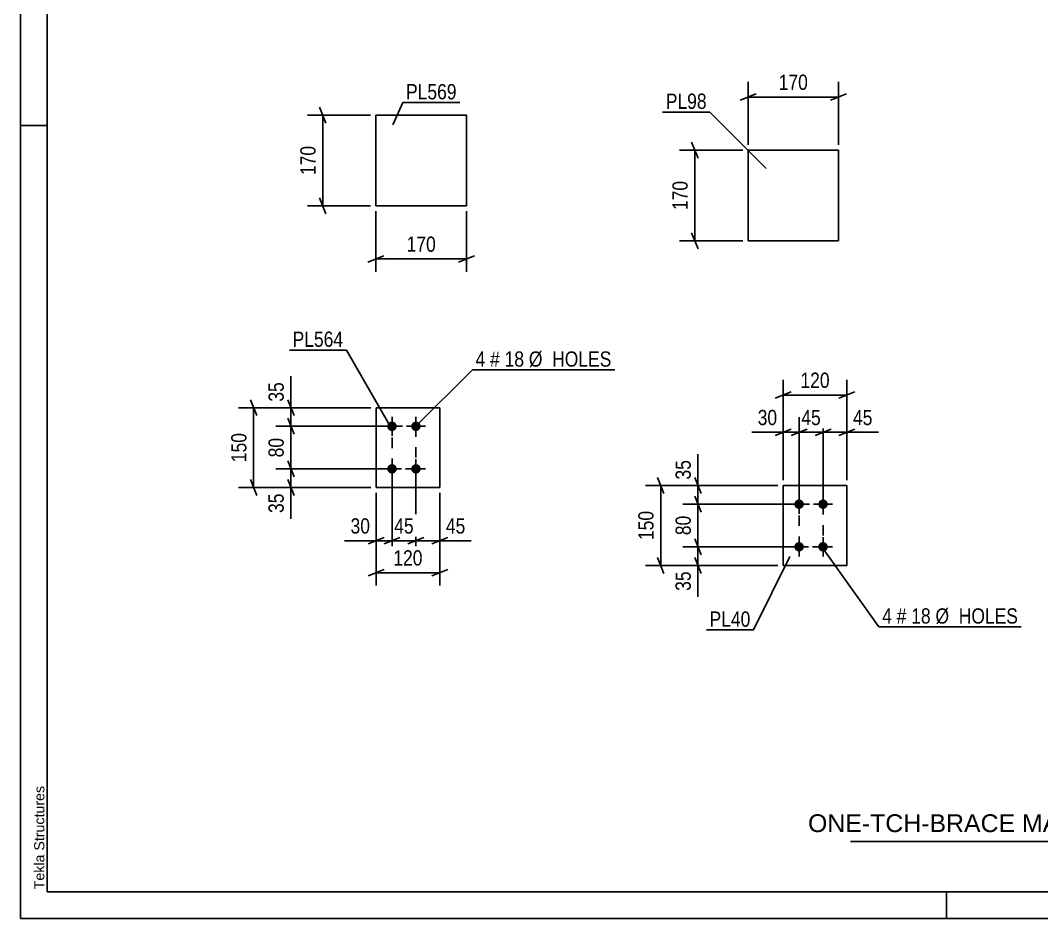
# Model space of a CAD drawing. Header units: millimetres. Extents: x 0 to 594, y 0 to 420.
# Drawn here: x 0 to 191.9, y 0 to 168.7 of the extents above; entities that cross this region are included whole.
import ezdxf

# ---------------------------------------------------------------- set-up
doc = ezdxf.new("R2010")
doc.units = ezdxf.units.MM
doc.linetypes.add('DXK_LINE_DOT2', pattern=[3.9198, 1.9599, -1.9599])
doc.styles.add('Arial', font='ARIAL.TTF', dxfattribs={"height": 0.2})
doc.styles.add('Arial Narrow', font='ARIALN.TTF', dxfattribs={"height": 0.2})

# ---------------------------------------------------------------- blocks, each defined once
blk = doc.blocks.new('Unknown-580874430-1129')
at = {"color": 5, "linetype": 'Continuous'}
for p, q in [((0, 420), (0, 0)), ((5, 415), (5, 5)), ((5, 149), (0, 149)), ((5, 5), (589, 5)), ((174, 0), (174, 5)), ((0, 0), (594, 0))]:
    blk.add_line(p, q, dxfattribs=at)
at = {"color": 174, "linetype": 'Continuous', "style": 'Arial'}
blk.add_text('Tekla Structures', height=1.9102, rotation=90, dxfattribs=at).set_placement((4.5, 5.5))
blk = doc.blocks.new('Part-580874430-6656 - 6655')
at = {"color": 2, "linetype": 'Continuous'}
for p, q in [((136.72, 144.34), (153.72, 144.34)), ((136.72, 127.34), (136.72, 144.34)), ((153.72, 144.34), (153.72, 127.34)), ((153.72, 127.34), (136.72, 127.34))]:
    blk.add_line(p, q, dxfattribs=at)
blk = doc.blocks.new('Part-580874430-6647 - 6646')
at = {"color": 2, "linetype": 'Continuous'}
for p, q in [((143.31, 81.35), (143.31, 66.35)), ((143.31, 81.35), (155.31, 81.35)), ((155.31, 81.35), (155.31, 66.35)), ((143.31, 66.35), (155.31, 66.35))]:
    blk.add_line(p, q, dxfattribs=at)
blk = doc.blocks.new('Bolt-580874430-6648 - 6646')
at = {"linetype": 'Continuous'}
for points in [[(146.31, 76.95, -1), (146.31, 78.75, -1)], [(150.81, 76.95, -1), (150.81, 78.75, -1)], [(146.31, 68.95, -1), (146.31, 70.75, -1)], [(150.81, 68.95, -1), (150.81, 70.75, -1)]]:
    blk.add_hatch(color=1, dxfattribs=at).paths.add_polyline_path(points)
at = {"color": 1, "linetype": 'Continuous'}
for p, q in [((146.31, 76.05), (146.31, 79.65)), ((150.81, 76.05), (150.81, 79.65)), ((148.11, 77.85), (144.51, 77.85)), ((152.61, 77.85), (149.01, 77.85)), ((146.31, 68.05), (146.31, 71.65)), ((150.81, 68.05), (150.81, 71.65)), ((148.11, 69.85), (144.51, 69.85)), ((152.61, 69.85), (149.01, 69.85))]:
    blk.add_line(p, q, dxfattribs=at)
blk = doc.blocks.new('Part-580874430-5358 - 5356')
at = {"color": 2, "linetype": 'Continuous'}
for p, q in [((66.82, 95.98), (66.82, 80.98)), ((78.82, 95.98), (66.82, 95.98)), ((78.82, 80.98), (78.82, 95.98)), ((66.82, 80.98), (78.82, 80.98))]:
    blk.add_line(p, q, dxfattribs=at)
blk = doc.blocks.new('Bolt-580874430-5359 - 5356')
at = {"linetype": 'Continuous'}
for points in [[(69.82, 91.58, -1), (69.82, 93.38, -1)], [(74.32, 91.58, -1), (74.32, 93.38, -1)], [(69.82, 83.58, -1), (69.82, 85.38, -1)], [(74.32, 83.58, -1), (74.32, 85.38, -1)]]:
    blk.add_hatch(color=1, dxfattribs=at).paths.add_polyline_path(points)
at = {"color": 1, "linetype": 'Continuous'}
for p, q in [((69.82, 90.68), (69.82, 94.28)), ((74.32, 90.68), (74.32, 94.28)), ((71.62, 92.48), (68.02, 92.48)), ((76.12, 92.48), (72.52, 92.48)), ((71.62, 84.48), (68.02, 84.48)), ((69.82, 82.68), (69.82, 86.28)), ((76.12, 84.48), (72.52, 84.48)), ((74.32, 82.68), (74.32, 86.28))]:
    blk.add_line(p, q, dxfattribs=at)
blk = doc.blocks.new('Part-580874430-5492 - 5491')
at = {"color": 2, "linetype": 'Continuous'}
for p, q in [((66.81, 150.92), (83.81, 150.92)), ((66.81, 150.92), (66.81, 133.92)), ((83.81, 150.92), (83.81, 133.92)), ((83.81, 133.92), (66.81, 133.92))]:
    blk.add_line(p, q, dxfattribs=at)
blk = doc.blocks.new('Rectangle-580874430-6825 - 6646')
at = {"color": 1, "linetype": 'DXK_LINE_DOT2'}
blk.add_lwpolyline([(146.31, 77.85), (150.81, 77.85), (150.81, 69.85), (146.31, 69.85), (146.31, 77.85)], close=True, dxfattribs=at)
blk = doc.blocks.new('Rectangle-580874430-6815 - 5356')
at = {"color": 1, "linetype": 'DXK_LINE_DOT2'}
blk.add_lwpolyline([(69.82, 92.48), (74.32, 92.48), (74.32, 84.48), (69.82, 84.48), (69.82, 92.48)], close=True, dxfattribs=at)
blk = doc.blocks.new('StraightDimension-580874430-6696 - 6655')
at = {"color": 7, "linetype": 'Continuous'}
for p, q in [((136.72, 145.34), (136.72, 157.19)), ((153.72, 145.34), (153.72, 157.19)), ((138.22, 154.94), (135.22, 153.74)), ((136.72, 154.34), (153.72, 154.34)), ((152.22, 153.74), (155.22, 154.94))]:
    blk.add_line(p, q, dxfattribs=at)
at = {"color": 0}
blk.add_wipeout([(148.56, 155.09), (148.56, 159.29), (141.88, 159.29), (141.88, 155.09)], dxfattribs=at)
at = {"color": 3, "style": 'Arial Narrow'}
blk.add_text('170', height=2.863, dxfattribs=at).set_placement((142.48, 155.69))
blk = doc.blocks.new('StraightDimension-580874430-6700 - 6655')
at = {"color": 7, "linetype": 'Continuous'}
for p, q in [((127.32, 142.84), (126.12, 145.84)), ((135.72, 144.34), (123.87, 144.34)), ((126.72, 127.34), (126.72, 144.34)), ((126.12, 128.84), (127.32, 125.84)), ((135.72, 127.34), (123.87, 127.34))]:
    blk.add_line(p, q, dxfattribs=at)
at = {"color": 0}
blk.add_wipeout([(125.97, 139.18), (121.77, 139.18), (121.77, 132.5), (125.97, 132.5)], dxfattribs=at)
at = {"color": 3, "style": 'Arial Narrow'}
blk.add_text('170', height=2.863, rotation=90.0002, dxfattribs=at).set_placement((125.37, 133.1))
blk = doc.blocks.new('StraightDimension-580874430-6666 - 6646')
at = {"color": 7, "linetype": 'Continuous'}
for p, q in [((126.71, 71.35), (127.91, 68.35)), ((145.31, 69.85), (124.46, 69.85)), ((127.31, 66.35), (127.31, 69.85)), ((127.91, 64.85), (126.71, 67.85)), ((142.31, 66.35), (124.46, 66.35))]:
    blk.add_line(p, q, dxfattribs=at)
at = {"color": 0}
blk.add_wipeout([(126.56, 65.83), (122.36, 65.83), (122.36, 60.97), (126.56, 60.97)], dxfattribs=at)
at = {"color": 7, "linetype": 'Continuous'}
blk.add_line((127.31, 66.35), (127.31, 60.45), dxfattribs=at)
blk.add_line((127.31, 66.35), (127.31, 60.45), dxfattribs=at)
at = {"color": 3, "style": 'Arial Narrow'}
blk.add_text('35', height=2.863, rotation=90.0002, dxfattribs=at).set_placement((125.96, 61.57))
blk = doc.blocks.new('StraightDimension-580874430-6665 - 6646')
at = {"color": 7, "linetype": 'Continuous'}
for p, q in [((126.71, 79.35), (127.91, 76.35)), ((145.31, 77.85), (124.46, 77.85)), ((127.31, 69.85), (127.31, 77.85)), ((127.91, 68.35), (126.71, 71.35)), ((145.31, 69.85), (124.46, 69.85))]:
    blk.add_line(p, q, dxfattribs=at)
at = {"color": 0}
blk.add_wipeout([(126.56, 76.28), (122.36, 76.28), (122.36, 71.43), (126.56, 71.43)], dxfattribs=at)
at = {"color": 3, "style": 'Arial Narrow'}
blk.add_text('80', height=2.863, rotation=90.0002, dxfattribs=at).set_placement((125.96, 72.03))
blk = doc.blocks.new('StraightDimension-580874430-6664 - 6646')
at = {"color": 7, "linetype": 'Continuous'}
for p, q in [((126.71, 82.85), (127.91, 79.85)), ((142.31, 81.35), (124.46, 81.35)), ((127.31, 77.85), (127.31, 81.35)), ((127.91, 76.35), (126.71, 79.35)), ((145.31, 77.85), (124.46, 77.85))]:
    blk.add_line(p, q, dxfattribs=at)
at = {"color": 0}
blk.add_wipeout([(126.56, 86.74), (122.36, 86.74), (122.36, 81.88), (126.56, 81.88)], dxfattribs=at)
at = {"color": 7, "linetype": 'Continuous'}
blk.add_line((127.31, 81.35), (127.31, 87.26), dxfattribs=at)
blk.add_line((127.31, 81.35), (127.31, 87.26), dxfattribs=at)
at = {"color": 3, "style": 'Arial Narrow'}
blk.add_text('35', height=2.863, rotation=90.0002, dxfattribs=at).set_placement((125.96, 82.48))
blk = doc.blocks.new('StraightDimension-580874430-6676 - 6646')
at = {"color": 7, "linetype": 'Continuous'}
for p, q in [((120.91, 79.85), (119.71, 82.85)), ((142.31, 81.35), (117.46, 81.35)), ((120.31, 66.35), (120.31, 81.35)), ((119.71, 67.85), (120.91, 64.85)), ((142.31, 66.35), (117.46, 66.35))]:
    blk.add_line(p, q, dxfattribs=at)
at = {"color": 0}
blk.add_wipeout([(119.56, 77.2), (115.36, 77.2), (115.36, 70.51), (119.56, 70.51)], dxfattribs=at)
at = {"color": 3, "style": 'Arial Narrow'}
blk.add_text('150', height=2.863, rotation=90.0002, dxfattribs=at).set_placement((118.96, 71.11))
blk = doc.blocks.new('StraightDimension-580874430-6680 - 6646')
at = {"color": 7, "linetype": 'Continuous'}
for p, q in [((150.81, 78.85), (150.81, 94.2)), ((155.31, 82.35), (155.31, 94.2)), ((149.31, 90.75), (152.31, 91.95)), ((150.81, 91.35), (155.31, 91.35)), ((156.81, 91.95), (153.81, 90.75))]:
    blk.add_line(p, q, dxfattribs=at)
at = {"color": 0}
blk.add_wipeout([(160.69, 92.1), (160.69, 96.3), (155.84, 96.3), (155.84, 92.1)], dxfattribs=at)
at = {"color": 7, "linetype": 'Continuous'}
blk.add_line((155.31, 91.35), (161.22, 91.35), dxfattribs=at)
blk.add_line((155.31, 91.35), (161.22, 91.35), dxfattribs=at)
at = {"color": 3, "style": 'Arial Narrow'}
blk.add_text('45', height=2.863, dxfattribs=at).set_placement((156.44, 92.7))
blk = doc.blocks.new('StraightDimension-580874430-6681 - 6646')
at = {"color": 7, "linetype": 'Continuous'}
for p, q in [((146.31, 78.85), (146.31, 94.2)), ((150.81, 78.85), (150.81, 94.2)), ((144.81, 90.75), (147.81, 91.95)), ((146.31, 91.35), (150.81, 91.35)), ((152.31, 91.95), (149.31, 90.75))]:
    blk.add_line(p, q, dxfattribs=at)
at = {"color": 0}
blk.add_wipeout([(150.99, 92.1), (150.99, 96.3), (146.13, 96.3), (146.13, 92.1)], dxfattribs=at)
at = {"color": 3, "style": 'Arial Narrow'}
blk.add_text('45', height=2.863, dxfattribs=at).set_placement((146.73, 92.7))
blk = doc.blocks.new('StraightDimension-580874430-6682 - 6646')
at = {"color": 7, "linetype": 'Continuous'}
for p, q in [((143.31, 82.35), (143.31, 94.2)), ((146.31, 78.85), (146.31, 94.2)), ((141.81, 90.75), (144.81, 91.95)), ((143.31, 91.35), (146.31, 91.35)), ((147.81, 91.95), (144.81, 90.75))]:
    blk.add_line(p, q, dxfattribs=at)
at = {"color": 0}
blk.add_wipeout([(142.79, 92.1), (142.79, 96.3), (137.93, 96.3), (137.93, 92.1)], dxfattribs=at)
at = {"color": 7, "linetype": 'Continuous'}
blk.add_line((143.31, 91.35), (137.41, 91.35), dxfattribs=at)
blk.add_line((143.31, 91.35), (137.41, 91.35), dxfattribs=at)
at = {"color": 3, "style": 'Arial Narrow'}
blk.add_text('30', height=2.863, dxfattribs=at).set_placement((138.53, 92.7))
blk = doc.blocks.new('StraightDimension-580874430-6692 - 6646')
at = {"color": 7, "linetype": 'Continuous'}
for p, q in [((143.31, 82.35), (143.31, 101.2)), ((155.31, 82.35), (155.31, 101.2)), ((141.81, 97.75), (144.81, 98.95)), ((143.31, 98.35), (155.31, 98.35)), ((156.81, 98.95), (153.81, 97.75))]:
    blk.add_line(p, q, dxfattribs=at)
at = {"color": 0}
blk.add_wipeout([(152.65, 99.1), (152.65, 103.3), (145.97, 103.3), (145.97, 99.1)], dxfattribs=at)
at = {"color": 3, "style": 'Arial Narrow'}
blk.add_text('120', height=2.863, dxfattribs=at).set_placement((146.57, 99.7))
blk = doc.blocks.new('StraightDimension-580874430-5361 - 5356')
at = {"color": 7, "linetype": 'Continuous'}
for p, q in [((65.82, 95.98), (47.97, 95.98)), ((50.22, 97.48), (51.42, 94.48)), ((50.82, 92.48), (50.82, 95.98)), ((68.82, 92.48), (47.97, 92.48)), ((51.42, 90.98), (50.22, 93.98))]:
    blk.add_line(p, q, dxfattribs=at)
at = {"color": 0}
blk.add_wipeout([(50.07, 101.36), (45.87, 101.36), (45.87, 96.51), (50.07, 96.51)], dxfattribs=at)
at = {"color": 7, "linetype": 'Continuous'}
blk.add_line((50.82, 95.98), (50.82, 101.89), dxfattribs=at)
blk.add_line((50.82, 95.98), (50.82, 101.89), dxfattribs=at)
at = {"color": 3, "style": 'Arial Narrow'}
blk.add_text('35', height=2.863, rotation=90.0002, dxfattribs=at).set_placement((49.47, 97.11))
blk = doc.blocks.new('StraightDimension-580874430-5362 - 5356')
at = {"color": 7, "linetype": 'Continuous'}
for p, q in [((68.82, 92.48), (47.97, 92.48)), ((50.22, 93.98), (51.42, 90.98)), ((50.82, 84.48), (50.82, 92.48)), ((68.82, 84.48), (47.97, 84.48)), ((51.42, 82.98), (50.22, 85.98))]:
    blk.add_line(p, q, dxfattribs=at)
at = {"color": 0}
blk.add_wipeout([(50.07, 90.91), (45.87, 90.91), (45.87, 86.05), (50.07, 86.05)], dxfattribs=at)
at = {"color": 3, "style": 'Arial Narrow'}
blk.add_text('80', height=2.863, rotation=90.0002, dxfattribs=at).set_placement((49.47, 86.65))
blk = doc.blocks.new('StraightDimension-580874430-5363 - 5356')
at = {"color": 7, "linetype": 'Continuous'}
for p, q in [((68.82, 84.48), (47.97, 84.48)), ((50.22, 85.98), (51.42, 82.98)), ((50.82, 80.98), (50.82, 84.48)), ((65.82, 80.98), (47.97, 80.98)), ((51.42, 79.48), (50.22, 82.48))]:
    blk.add_line(p, q, dxfattribs=at)
at = {"color": 0}
blk.add_wipeout([(50.07, 80.46), (45.87, 80.46), (45.87, 75.6), (50.07, 75.6)], dxfattribs=at)
at = {"color": 7, "linetype": 'Continuous'}
blk.add_line((50.82, 80.98), (50.82, 75.08), dxfattribs=at)
blk.add_line((50.82, 80.98), (50.82, 75.08), dxfattribs=at)
at = {"color": 3, "style": 'Arial Narrow'}
blk.add_text('35', height=2.863, rotation=90.0002, dxfattribs=at).set_placement((49.47, 76.2))
blk = doc.blocks.new('StraightDimension-580874430-5373 - 5356')
at = {"color": 7, "linetype": 'Continuous'}
for p, q in [((65.82, 95.98), (40.97, 95.98)), ((44.42, 94.48), (43.22, 97.48)), ((43.82, 80.98), (43.82, 95.98)), ((65.82, 80.98), (40.97, 80.98)), ((43.22, 82.48), (44.42, 79.48))]:
    blk.add_line(p, q, dxfattribs=at)
at = {"color": 0}
blk.add_wipeout([(43.07, 91.82), (38.87, 91.82), (38.87, 85.14), (43.07, 85.14)], dxfattribs=at)
at = {"color": 3, "style": 'Arial Narrow'}
blk.add_text('150', height=2.863, rotation=90.0002, dxfattribs=at).set_placement((42.47, 85.74))
blk = doc.blocks.new('StraightDimension-580874430-5377 - 5356')
at = {"color": 7, "linetype": 'Continuous'}
for p, q in [((74.32, 83.48), (74.32, 68.58)), ((78.82, 79.98), (78.82, 68.58)), ((72.82, 70.38), (75.82, 71.58)), ((80.32, 71.58), (77.32, 70.38)), ((74.32, 70.98), (78.82, 70.98))]:
    blk.add_line(p, q, dxfattribs=at)
at = {"color": 0}
blk.add_wipeout([(84.2, 71.73), (84.2, 75.93), (79.34, 75.93), (79.34, 71.73)], dxfattribs=at)
at = {"color": 7, "linetype": 'Continuous'}
blk.add_line((78.82, 70.98), (84.72, 70.98), dxfattribs=at)
blk.add_line((78.82, 70.98), (84.72, 70.98), dxfattribs=at)
at = {"color": 3, "style": 'Arial Narrow'}
blk.add_text('45', height=2.863, dxfattribs=at).set_placement((79.94, 72.33))
blk = doc.blocks.new('StraightDimension-580874430-5378 - 5356')
at = {"color": 7, "linetype": 'Continuous'}
for p, q in [((69.82, 83.48), (69.82, 68.58)), ((74.32, 83.48), (74.32, 68.58)), ((68.32, 70.38), (71.32, 71.58)), ((75.82, 71.58), (72.82, 70.38)), ((69.82, 70.98), (74.32, 70.98))]:
    blk.add_line(p, q, dxfattribs=at)
at = {"color": 0}
blk.add_wipeout([(74.49, 71.73), (74.49, 75.93), (69.64, 75.93), (69.64, 71.73)], dxfattribs=at)
at = {"color": 3, "style": 'Arial Narrow'}
blk.add_text('45', height=2.863, dxfattribs=at).set_placement((70.24, 72.33))
blk = doc.blocks.new('StraightDimension-580874430-5379 - 5356')
at = {"color": 7, "linetype": 'Continuous'}
for p, q in [((69.82, 83.48), (69.82, 68.58)), ((66.82, 79.98), (66.82, 68.58)), ((65.32, 70.38), (68.32, 71.58)), ((71.32, 71.58), (68.32, 70.38)), ((66.82, 70.98), (69.82, 70.98))]:
    blk.add_line(p, q, dxfattribs=at)
at = {"color": 0}
blk.add_wipeout([(66.29, 71.73), (66.29, 75.93), (61.43, 75.93), (61.43, 71.73)], dxfattribs=at)
at = {"color": 7, "linetype": 'Continuous'}
blk.add_line((66.82, 70.98), (60.91, 70.98), dxfattribs=at)
blk.add_line((66.82, 70.98), (60.91, 70.98), dxfattribs=at)
at = {"color": 3, "style": 'Arial Narrow'}
blk.add_text('30', height=2.863, dxfattribs=at).set_placement((62.03, 72.33))
blk = doc.blocks.new('StraightDimension-580874430-5389 - 5356')
at = {"color": 7, "linetype": 'Continuous'}
for p, q in [((66.82, 79.98), (66.82, 62.58)), ((78.82, 79.98), (78.82, 62.58)), ((65.32, 64.38), (68.32, 65.58)), ((80.32, 65.58), (77.32, 64.38)), ((66.82, 64.98), (78.82, 64.98))]:
    blk.add_line(p, q, dxfattribs=at)
at = {"color": 0}
blk.add_wipeout([(76.16, 65.73), (76.16, 69.93), (69.47, 69.93), (69.47, 65.73)], dxfattribs=at)
at = {"color": 3, "style": 'Arial Narrow'}
blk.add_text('120', height=2.863, dxfattribs=at).set_placement((70.07, 66.33))
blk = doc.blocks.new('StraightDimension-580874430-5494 - 5491')
at = {"color": 7, "linetype": 'Continuous'}
for p, q in [((66.81, 132.92), (66.81, 121.52)), ((83.81, 132.92), (83.81, 121.52)), ((68.31, 124.52), (65.31, 123.32)), ((66.81, 123.92), (83.81, 123.92)), ((82.31, 123.32), (85.31, 124.52))]:
    blk.add_line(p, q, dxfattribs=at)
at = {"color": 0}
blk.add_wipeout([(78.66, 124.67), (78.66, 128.87), (71.97, 128.87), (71.97, 124.67)], dxfattribs=at)
at = {"color": 3, "style": 'Arial Narrow'}
blk.add_text('170', height=2.863, dxfattribs=at).set_placement((72.57, 125.27))
blk = doc.blocks.new('StraightDimension-580874430-5498 - 5491')
at = {"color": 7, "linetype": 'Continuous'}
for p, q in [((57.41, 149.42), (56.21, 152.42)), ((65.81, 150.92), (53.96, 150.92)), ((56.81, 133.92), (56.81, 150.92)), ((56.21, 135.42), (57.41, 132.42)), ((65.81, 133.92), (53.96, 133.92))]:
    blk.add_line(p, q, dxfattribs=at)
at = {"color": 0}
blk.add_wipeout([(56.06, 145.76), (51.86, 145.76), (51.86, 139.08), (56.06, 139.08)], dxfattribs=at)
at = {"color": 3, "style": 'Arial Narrow'}
blk.add_text('170', height=2.863, rotation=90.0002, dxfattribs=at).set_placement((55.46, 139.68))
blk = doc.blocks.new('Unknown-580874430-7284')
at = {"color": 7, "linetype": 'Continuous'}
blk.add_line((156, 14.5), (226, 14.5), dxfattribs=at)
at = {"color": 7, "style": 'Arial'}
blk.add_text('ONE-TCH-BRACE MARKED AS TBR179', height=3.3428, dxfattribs=at).set_placement((147.99, 16.25))
blk = doc.blocks.new('Mark-580874430-6707 - 6655')
at = {"color": 0}
blk.add_wipeout([(128.94, 152.12), (128.94, 155.12), (121.27, 155.12), (121.27, 152.12)], dxfattribs=at)
blk.add_wipeout([(128.94, 152.12), (128.94, 155.12), (121.27, 155.12), (121.27, 152.12)], dxfattribs=at)
at = {"color": 30, "linetype": 'Continuous'}
for p in [(120.67, 151.52), (140.15, 140.91)]:
    blk.add_line(p, (129.54, 151.52), dxfattribs=at)
at = {"color": 3, "style": 'Arial Narrow'}
blk.add_text('PL98', height=2.863, dxfattribs=at).set_placement((121.27, 152.12))
blk = doc.blocks.new('Mark-580874430-6703 - 6646')
at = {"color": 0}
blk.add_wipeout([(137.17, 54.83), (137.17, 57.83), (129.49, 57.83), (129.49, 54.83)], dxfattribs=at)
blk.add_wipeout([(137.17, 54.83), (137.17, 57.83), (129.49, 57.83), (129.49, 54.83)], dxfattribs=at)
at = {"color": 30, "linetype": 'Continuous'}
for p in [(144.59, 68.04), (128.89, 54.23)]:
    blk.add_line(p, (137.77, 54.23), dxfattribs=at)
at = {"color": 3, "style": 'Arial Narrow'}
blk.add_text('PL40', height=2.863, dxfattribs=at).set_placement((129.49, 54.83))
blk = doc.blocks.new('Mark-580874430-6706 - 6646')
at = {"color": 0}
blk.add_wipeout([(163.75, 55.42), (163.75, 58.42), (161.92, 58.42), (161.92, 55.42)], dxfattribs=at)
blk.add_wipeout([(163.75, 55.42), (163.75, 58.42), (161.92, 58.42), (161.92, 55.42)], dxfattribs=at)
at = {"color": 7, "linetype": 'Continuous'}
blk.add_line((150.72, 69.63), (161.32, 54.82), dxfattribs=at)
at = {"color": 3, "style": 'Arial Narrow'}
blk.add_text('4', height=2.86, dxfattribs=at).set_placement((161.92, 55.42))
at = {"color": 0}
blk.add_wipeout([(166.48, 55.42), (166.48, 58.42), (164.65, 58.42), (164.65, 55.42)], dxfattribs=at)
blk.add_wipeout([(166.48, 55.42), (166.48, 58.42), (164.65, 58.42), (164.65, 55.42)], dxfattribs=at)
blk.add_wipeout([(171.04, 55.42), (171.04, 58.42), (167.38, 58.42), (167.38, 55.42)], dxfattribs=at)
blk.add_wipeout([(171.04, 55.42), (171.04, 58.42), (167.38, 58.42), (167.38, 55.42)], dxfattribs=at)
at = {"color": 3, "style": 'Arial Narrow'}
for s, height, p in [('#', 2.86, (164.65, 55.42)), ('18', 2.863, (167.38, 55.42))]:
    blk.add_text(s, height=height, dxfattribs=at).set_placement(p)
at = {"color": 0}
blk.add_wipeout([(187.46, 55.42), (187.46, 58.42), (171.94, 58.42), (171.94, 55.42)], dxfattribs=at)
blk.add_wipeout([(187.46, 55.42), (187.46, 58.42), (171.94, 58.42), (171.94, 55.42)], dxfattribs=at)
at = {"color": 7, "linetype": 'Continuous'}
blk.add_line((161.32, 54.82), (188.06, 54.82), dxfattribs=at)
at = {"color": 3, "style": 'Arial Narrow'}
blk.add_text('Ø  HOLES', height=2.863, dxfattribs=at).set_placement((171.94, 55.42))
blk = doc.blocks.new('Mark-580874430-5392 - 5356')
at = {"color": 0}
blk.add_wipeout([(87.35, 103.69), (87.35, 106.69), (85.52, 106.69), (85.52, 103.69)], dxfattribs=at)
blk.add_wipeout([(87.35, 103.69), (87.35, 106.69), (85.52, 106.69), (85.52, 103.69)], dxfattribs=at)
at = {"color": 7, "linetype": 'Continuous'}
blk.add_line((74.32, 92.48), (84.92, 103.09), dxfattribs=at)
at = {"color": 3, "style": 'Arial Narrow'}
blk.add_text('4', height=2.86, dxfattribs=at).set_placement((85.52, 103.69))
at = {"color": 0}
blk.add_wipeout([(90.08, 103.69), (90.08, 106.69), (88.25, 106.69), (88.25, 103.69)], dxfattribs=at)
blk.add_wipeout([(90.08, 103.69), (90.08, 106.69), (88.25, 106.69), (88.25, 103.69)], dxfattribs=at)
blk.add_wipeout([(94.64, 103.69), (94.64, 106.69), (90.98, 106.69), (90.98, 103.69)], dxfattribs=at)
blk.add_wipeout([(94.64, 103.69), (94.64, 106.69), (90.98, 106.69), (90.98, 103.69)], dxfattribs=at)
at = {"color": 3, "style": 'Arial Narrow'}
for s, height, p in [('#', 2.86, (88.25, 103.69)), ('18', 2.863, (90.98, 103.69))]:
    blk.add_text(s, height=height, dxfattribs=at).set_placement(p)
at = {"color": 0}
blk.add_wipeout([(111.06, 103.69), (111.06, 106.69), (95.54, 106.69), (95.54, 103.69)], dxfattribs=at)
blk.add_wipeout([(111.06, 103.69), (111.06, 106.69), (95.54, 106.69), (95.54, 103.69)], dxfattribs=at)
at = {"color": 7, "linetype": 'Continuous'}
blk.add_line((84.92, 103.09), (111.66, 103.09), dxfattribs=at)
at = {"color": 3, "style": 'Arial Narrow'}
blk.add_text('Ø  HOLES', height=2.863, dxfattribs=at).set_placement((95.54, 103.69))
blk = doc.blocks.new('Mark-580874430-5393 - 5356')
at = {"color": 0}
blk.add_wipeout([(60.65, 107.41), (60.65, 110.41), (51.14, 110.41), (51.14, 107.41)], dxfattribs=at)
blk.add_wipeout([(60.65, 107.41), (60.65, 110.41), (51.14, 110.41), (51.14, 107.41)], dxfattribs=at)
at = {"color": 30, "linetype": 'Continuous'}
for p in [(50.54, 106.81), (69.25, 92.95)]:
    blk.add_line(p, (61.25, 106.81), dxfattribs=at)
at = {"color": 3, "style": 'Arial Narrow'}
blk.add_text('PL564', height=2.863, dxfattribs=at).set_placement((51.14, 107.41))
blk = doc.blocks.new('Mark-580874430-5501 - 5491')
at = {"color": 0}
blk.add_wipeout([(81.96, 153.91), (81.96, 156.91), (72.46, 156.91), (72.46, 153.91)], dxfattribs=at)
blk.add_wipeout([(81.96, 153.91), (81.96, 156.91), (72.46, 156.91), (72.46, 153.91)], dxfattribs=at)
at = {"color": 30, "linetype": 'Continuous'}
for p, q in [((69.96, 149.12), (71.86, 153.31)), ((71.86, 153.31), (82.56, 153.31))]:
    blk.add_line(p, q, dxfattribs=at)
at = {"color": 3, "style": 'Arial Narrow'}
blk.add_text('PL569', height=2.863, dxfattribs=at).set_placement((72.46, 153.91))

msp = doc.modelspace()

# ---------------------------------------------------------------- block references
for name in ['Unknown-580874430-1129', 'Part-580874430-5492 - 5491', 'Part-580874430-6656 - 6655', 'Part-580874430-5358 - 5356', 'Bolt-580874430-5359 - 5356', 'Rectangle-580874430-6815 - 5356', 'Part-580874430-6647 - 6646', 'Bolt-580874430-6648 - 6646', 'Rectangle-580874430-6825 - 6646', 'Unknown-580874430-7284']:
    msp.add_blockref(name, (0, 0))

# ---------------------------------------------------------------- next in the draw order: block references
for name in ['StraightDimension-580874430-6696 - 6655', 'Mark-580874430-5501 - 5491', 'StraightDimension-580874430-5494 - 5491', 'Mark-580874430-5392 - 5356', 'StraightDimension-580874430-5361 - 5356', 'StraightDimension-580874430-6680 - 6646', 'StraightDimension-580874430-5377 - 5356', 'StraightDimension-580874430-6666 - 6646', 'Mark-580874430-6706 - 6646']:
    msp.add_blockref(name, (0, 0))

# ---------------------------------------------------------------- next in the draw order: block references
for name in ['StraightDimension-580874430-5498 - 5491', 'StraightDimension-580874430-6700 - 6655', 'StraightDimension-580874430-5362 - 5356', 'StraightDimension-580874430-6665 - 6646']:
    msp.add_blockref(name, (0, 0))

# ---------------------------------------------------------------- next in the draw order: block references
for name in ['Mark-580874430-6707 - 6655', 'StraightDimension-580874430-6664 - 6646', 'StraightDimension-580874430-5363 - 5356']:
    msp.add_blockref(name, (0, 0))

# ---------------------------------------------------------------- next in the draw order: block references
for name in ['StraightDimension-580874430-5373 - 5356', 'StraightDimension-580874430-6681 - 6646', 'StraightDimension-580874430-5378 - 5356', 'StraightDimension-580874430-6676 - 6646']:
    msp.add_blockref(name, (0, 0))

# ---------------------------------------------------------------- next in the draw order: block references
for name in ['Mark-580874430-5393 - 5356', 'StraightDimension-580874430-6682 - 6646', 'StraightDimension-580874430-5379 - 5356', 'Mark-580874430-6703 - 6646']:
    msp.add_blockref(name, (0, 0))

# ---------------------------------------------------------------- next in the draw order: block references
for name in ['StraightDimension-580874430-6692 - 6646', 'StraightDimension-580874430-5389 - 5356']:
    msp.add_blockref(name, (0, 0))

doc.saveas('drawing.dxf')
